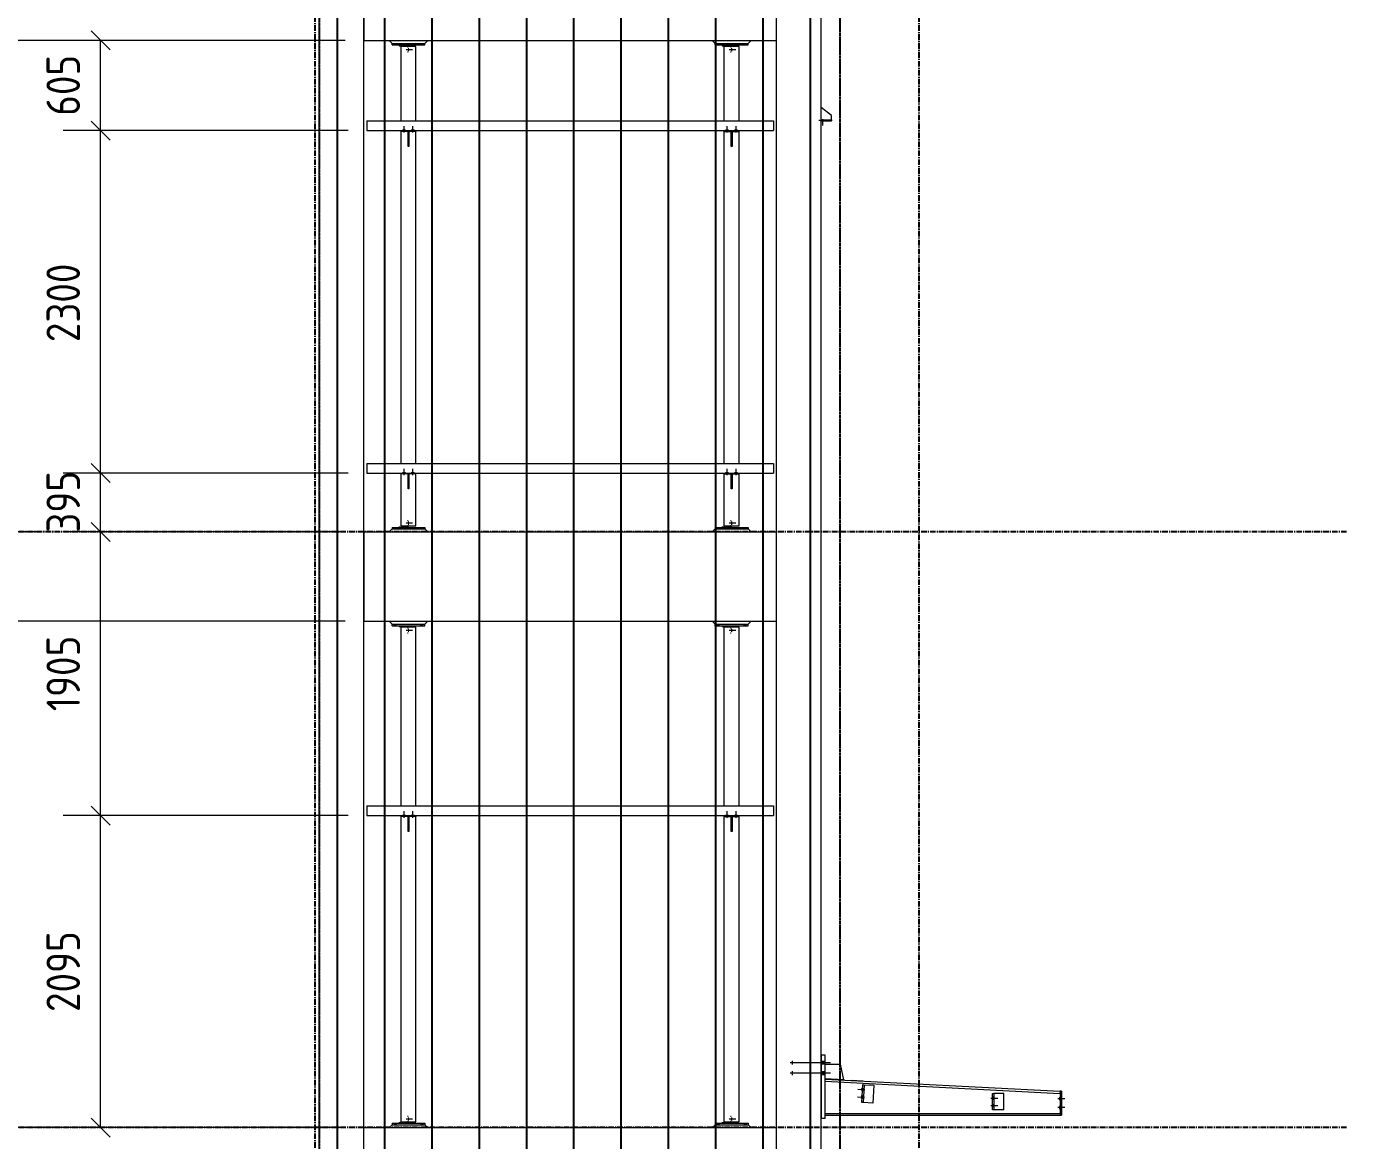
# Model space of a CAD drawing. Header units: millimetres. Extents: x -153298 to 620751, y -313239 to 250031.
# Drawn here: x 6483 to 15349, y -119992 to -112511 of the extents above; entities that cross this region are included whole.
import ezdxf

# ---------------------------------------------------------------- set-up
doc = ezdxf.new("R2010")
doc.units = ezdxf.units.MM
for name, pattern in [('CENTER', [2, 1.25, -0.25, 0.25, -0.25]), ('HIDDEN', [0.375, 0.25, -0.125]), ('XKITLINE00', [0]), ('XKITLINE02', [4, 2, -2])]:
    doc.linetypes.add(name, pattern=pattern)
for name, color, linetype, lineweight in [('Bolt', 7, 'Continuous', 0), ('Part', 7, 'Continuous', 0), ('Z-DIMENSIONS', 7, 'Continuous', 0)]:
    doc.layers.add(name, color=color, linetype=linetype, lineweight=lineweight)
doc.layers.add('HATCH', color=7, linetype='Continuous')
doc.styles.add('ISOCPEUR', font='isocpeur.ttf')

# ---------------------------------------------------------------- blocks, each defined once
blk = doc.blocks.new('*A10651048')
at = {"layer": 'Part', "color": 7, "linetype": 'XKITLINE00', "lineweight": 0}
for p, q in [((200.189275, 5.462929), (200.349275, 5.622929)), ((200.349275, 5.622929), (202.109275, 5.622929)), ((202.109275, 5.622929), (202.269275, 5.462929))]:
    blk.add_line(p, q, dxfattribs=at)
blk = doc.blocks.new('*A10661049')
at = {"layer": 'Part', "color": 7, "linetype": 'XKITLINE00', "lineweight": 0}
for p, q in [((200.349275, 5.702929), (202.109275, 5.702929)), ((200.349275, 5.702929), (200.349275, 5.622929)), ((202.109275, 5.702929), (202.109275, 5.622929)), ((200.349275, 5.622929), (202.109275, 5.622929))]:
    blk.add_line(p, q, dxfattribs=at)
blk = doc.blocks.new('*A10731050')
at = {"layer": 'Part', "color": 7, "linetype": 'XKITLINE00', "lineweight": 0}
for p, q in [((223.389273, 36.662929), (220.989273, 36.662929)), ((220.989273, 36.662929), (220.989273, -28.217071)), ((223.389273, -28.217071), (223.389273, 36.662929))]:
    blk.add_line(p, q, dxfattribs=at)
blk = doc.blocks.new('*A10811057')
at = {"layer": 'Part', "color": 7, "linetype": 'XKITLINE00', "lineweight": 0}
for p, q in [((198.989275, -9.257071), (198.989275, -9.777071)), ((198.989275, -9.257071), (220.829273, -9.257071)), ((198.989275, -9.777071), (220.829273, -9.777071)), ((220.829273, -9.257071), (220.829273, -9.777071))]:
    blk.add_line(p, q, dxfattribs=at)
blk = doc.blocks.new('*A10821058')
at = {"layer": 'Part', "color": 7, "linetype": 'XKITLINE00', "lineweight": 0}
for p, q in [((218.189281, -9.777071), (218.189281, -9.825071)), ((218.189281, -9.825071), (218.989281, -9.825071)), ((218.989281, -9.825071), (218.989281, -9.777071))]:
    blk.add_line(p, q, dxfattribs=at)
blk = doc.blocks.new('*A10831059')
at = {"layer": 'Part', "color": 7, "linetype": 'XKITLINE00', "lineweight": 0}
for p, q in [((218.565281, -9.825071), (218.613281, -9.825071)), ((218.565281, -10.625071), (218.565281, -9.825071)), ((218.613281, -9.825071), (218.613281, -10.625071)), ((218.565281, -10.065071), (218.613281, -10.065071)), ((218.613281, -10.625071), (218.565281, -10.625071))]:
    blk.add_line(p, q, dxfattribs=at)
blk = doc.blocks.new('*A10841060')
at = {"layer": 'Bolt'}
for points in [[(218.405, -9.729), (218.405, -9.777), (218.293, -9.777), (218.293, -9.729)], [(218.405, -9.777), (218.405, -9.825), (218.293, -9.825), (218.293, -9.777)], [(218.885, -9.729), (218.885, -9.777), (218.773, -9.777), (218.773, -9.729)], [(218.885, -9.777), (218.885, -9.825), (218.773, -9.825), (218.773, -9.777)]]:
    blk.add_hatch(color=7, dxfattribs=at).paths.add_polyline_path(points, flags=17)
at = {"layer": 'Bolt', "color": 7, "linetype": 'XKITLINE00', "lineweight": 0}
for p, q in [((218.293, -9.777), (218.293, -9.729)), ((218.293, -9.825), (218.293, -9.777)), ((218.349, -9.888), (218.349, -9.545)), ((218.405, -9.777), (218.405, -9.729)), ((218.405, -9.825), (218.405, -9.777)), ((218.773, -9.777), (218.773, -9.729)), ((218.773, -9.825), (218.773, -9.777)), ((218.829, -9.888), (218.829, -9.545)), ((218.885, -9.777), (218.885, -9.729)), ((218.885, -9.825), (218.885, -9.777))]:
    blk.add_line(p, q, dxfattribs=at)
blk = doc.blocks.new('*A10851061')
at = {"layer": 'Part', "color": 7, "linetype": 'XKITLINE00', "lineweight": 0}
for p, q in [((218.989281, 0.342929), (218.189281, 0.342929)), ((218.189281, -9.257071), (218.189281, 0.342929)), ((218.989281, -9.257071), (218.989281, 0.342929)), ((218.189281, -26.217071), (218.189281, -9.825071)), ((218.989281, -26.217071), (218.989281, -9.825071)), ((218.189281, -26.217071), (218.989281, -26.217071))]:
    blk.add_line(p, q, dxfattribs=at)
blk = doc.blocks.new('*A10861062')
at = {"layer": 'Part', "color": 7, "linetype": 'XKITLINE00', "lineweight": 0}
for p, q in [((198.829275, -28.217071), (198.829275, -26.537071)), ((198.829275, -26.537071), (220.989273, -26.537071)), ((199.389273, -31.337071), (199.549273, -31.337071)), ((211.389273, -31.337071), (211.549273, -31.337071))]:
    blk.add_line(p, q, dxfattribs=at)
blk = doc.blocks.new('*A10871063')
at = {"layer": 'Part', "color": 7, "linetype": 'XKITLINE00', "lineweight": 0}
for p, q in [((223.621312, -23.924245), (236.23026, -24.585052)), ((223.621312, -24.04441), (236.22398, -24.704888)), ((236.23026, -24.585052), (236.22398, -24.704888))]:
    blk.add_line(p, q, dxfattribs=at)
blk = doc.blocks.new('*A10881064')
at = {"layer": 'Part', "color": 7, "linetype": 'XKITLINE00', "lineweight": 0}
for p, q in [((223.621312, -25.785052), (236.23026, -25.785052)), ((223.621312, -25.865052), (236.23026, -25.865052)), ((236.23026, -25.785052), (236.23026, -25.865052))]:
    blk.add_line(p, q, dxfattribs=at)
blk = doc.blocks.new('*A10891065')
at = {"layer": 'Part', "color": 7, "linetype": 'XKITLINE00', "lineweight": 0}
blk.add_line((236.22398, -24.704883), (236.23026, -24.705212), dxfattribs=at)
blk = doc.blocks.new('*A10901066')
at = {"layer": 'Part', "color": 7, "linetype": 'XKITLINE00', "lineweight": 0}
for p, q in [((225.041465, -23.998672), (225.041705, -23.994093)), ((225.041705, -23.994093), (225.640882, -24.025495)), ((225.640882, -24.025495), (225.640642, -24.030074))]:
    blk.add_line(p, q, dxfattribs=at)
blk = doc.blocks.new('*A10911067')
at = {"layer": 'Part', "color": 7, "linetype": 'XKITLINE00', "lineweight": 0}
for p, q in [((223.621312, -22.639658), (223.421312, -22.639658)), ((223.421312, -26.039658), (223.421312, -22.639658)), ((223.621312, -26.039658), (223.621312, -22.639658)), ((223.621312, -26.039658), (223.421312, -26.039658))]:
    blk.add_line(p, q, dxfattribs=at)
blk = doc.blocks.new('*A10921068')
at = {"layer": 'Part', "color": 7, "linetype": 'XKITLINE00', "lineweight": 0}
for p, q in [((225.580159, -25.18401), (225.630402, -24.225326)), ((225.630402, -24.225326), (225.702303, -24.229094)), ((225.702303, -24.229094), (225.65206, -25.187779)), ((225.702303, -24.229094), (226.229579, -24.256728)), ((226.229579, -24.256728), (226.179337, -25.215412)), ((225.65206, -25.187779), (225.580159, -25.18401)), ((226.179337, -25.215412), (225.65206, -25.187779))]:
    blk.add_line(p, q, dxfattribs=at)
blk = doc.blocks.new('*A10931069')
at = {"layer": 'Part', "color": 7, "linetype": 'XKITLINE00', "lineweight": 0}
for p, q in [((223.621312, -23.119697), (224.421312, -23.119697)), ((224.421312, -23.119697), (224.602283, -23.971108)), ((224.602283, -23.971108), (223.621312, -23.919697))]:
    blk.add_line(p, q, dxfattribs=at)
blk = doc.blocks.new('*A10941070')
at = {"layer": 'Bolt', "color": 7, "linetype": 'XKITLINE02', "lineweight": 0}
for p, q in [((225.750924, -24.511979), (225.368083, -24.492049)), ((225.612636, -24.564862), (225.560707, -24.562158)), ((225.618875, -24.445024), (225.566945, -24.442321)), ((225.684531, -24.568604), (225.612628, -24.564861)), ((225.690769, -24.448767), (225.618867, -24.445023)), ((225.73013, -24.911438), (225.347288, -24.891509)), ((225.591841, -24.964321), (225.539912, -24.961617)), ((225.59808, -24.844483), (225.54615, -24.84178)), ((225.663736, -24.968063), (225.591833, -24.96432)), ((225.669974, -24.848226), (225.598072, -24.844483))]:
    blk.add_line(p, q, dxfattribs=at)
blk = doc.blocks.new('*A10951071')
at = {"layer": 'Bolt'}
for points in [[(221.869, -23.116), (221.821, -23.116), (221.821, -22.964), (221.869, -22.964)], [(221.869, -23.116), (221.821, -23.116), (221.821, -22.964), (221.869, -22.964)], [(223.621, -23.116), (223.421, -23.116), (223.421, -22.964), (223.621, -22.964)], [(223.621, -23.116), (223.421, -23.116), (223.421, -22.964), (223.621, -22.964)], [(221.869, -23.676), (221.821, -23.676), (221.821, -23.524), (221.869, -23.524)], [(221.869, -23.676), (221.821, -23.676), (221.821, -23.524), (221.869, -23.524)], [(223.621, -23.676), (223.421, -23.676), (223.421, -23.524), (223.621, -23.524)], [(223.621, -23.676), (223.421, -23.676), (223.421, -23.524), (223.621, -23.524)]]:
    blk.add_hatch(color=7, dxfattribs=at).paths.add_polyline_path(points, flags=17)
at = {"layer": 'Bolt', "color": 7, "linetype": 'XKITLINE00', "lineweight": 0}
for p, q in [((221.737, -23.04), (223.901, -23.04)), ((221.737, -23.04), (223.901, -23.04)), ((221.821, -22.964), (221.869, -22.964)), ((221.821, -22.964), (221.869, -22.964)), ((221.821, -23.116), (221.869, -23.116)), ((221.821, -23.116), (221.869, -23.116)), ((223.421, -22.964), (223.621, -22.964)), ((223.421, -22.964), (223.621, -22.964)), ((223.421, -23.116), (223.621, -23.116)), ((223.421, -23.116), (223.621, -23.116)), ((221.737, -23.6), (223.901, -23.6)), ((221.737, -23.6), (223.901, -23.6)), ((221.821, -23.524), (221.869, -23.524)), ((221.821, -23.524), (221.869, -23.524)), ((221.821, -23.676), (221.869, -23.676)), ((221.821, -23.676), (221.869, -23.676)), ((223.421, -23.524), (223.621, -23.524)), ((223.421, -23.524), (223.621, -23.524)), ((223.421, -23.676), (223.621, -23.676)), ((223.421, -23.676), (223.621, -23.676))]:
    blk.add_line(p, q, dxfattribs=at)
blk = doc.blocks.new('*A10971073')
at = {"layer": 'Bolt'}
for points in [[(217.813, -26.377), (217.813, -26.297), (217.925, -26.297), (217.925, -26.377)], [(219.253, -26.377), (219.253, -26.297), (219.365, -26.297), (219.365, -26.377)]]:
    blk.add_hatch(color=7, dxfattribs=at).paths.add_polyline_path(points, flags=17)
at = {"layer": 'Bolt', "color": 7, "linetype": 'XKITLINE00', "lineweight": 0}
for p, q in [((217.813, -26.297), (217.813, -26.377)), ((217.869, -26.297), (217.869, -26.377)), ((217.925, -26.297), (217.925, -26.377)), ((219.253, -26.297), (219.253, -26.377)), ((219.309, -26.297), (219.309, -26.377)), ((219.365, -26.297), (219.365, -26.377))]:
    blk.add_line(p, q, dxfattribs=at)
blk = doc.blocks.new('*A10981074')
at = {"layer": 'Bolt', "color": 7, "linetype": 'XKITLINE02', "lineweight": 0}
for p, q in [((218.461921, -26.057071), (218.805281, -26.057071)), ((218.525281, -25.921071), (218.565281, -25.921071)), ((218.525281, -26.193071), (218.565281, -26.193071)), ((218.565281, -26.001071), (218.613281, -26.001071)), ((218.565281, -26.113071), (218.613281, -26.113071))]:
    blk.add_line(p, q, dxfattribs=at)
blk = doc.blocks.new('*A10991075')
at = {"layer": 'Part', "color": 7, "linetype": 'XKITLINE00', "lineweight": 0}
for p, q in [((218.525281, -26.257071), (218.525281, -26.217071)), ((218.565281, -26.297071), (218.565281, -26.217071)), ((218.085281, -26.297071), (218.085281, -26.257071)), ((218.085281, -26.257071), (218.525281, -26.257071))]:
    blk.add_line(p, q, dxfattribs=at)
blk = doc.blocks.new('*A11001076')
at = {"layer": 'Part', "color": 7, "linetype": 'XKITLINE00', "lineweight": 0}
for p, q in [((217.549281, -26.537071), (217.709281, -26.377071)), ((217.709281, -26.377071), (219.469281, -26.377071)), ((219.469281, -26.377071), (219.629281, -26.537071))]:
    blk.add_line(p, q, dxfattribs=at)
blk = doc.blocks.new('*A11011077')
at = {"layer": 'Part', "color": 7, "linetype": 'XKITLINE00', "lineweight": 0}
for p, q in [((217.709281, -26.297071), (219.469281, -26.297071)), ((217.709281, -26.297071), (217.709281, -26.377071)), ((217.709281, -26.377071), (219.469281, -26.377071)), ((219.469281, -26.297071), (219.469281, -26.377071))]:
    blk.add_line(p, q, dxfattribs=at)
blk = doc.blocks.new('*A11021078')
at = {"layer": 'Part', "color": 7, "linetype": 'XKITLINE00', "lineweight": 0}
for p, q in [((200.829275, -9.825071), (200.829275, -9.777071)), ((201.629275, -9.825071), (200.829275, -9.825071)), ((201.629275, -9.777071), (201.629275, -9.825071))]:
    blk.add_line(p, q, dxfattribs=at)
blk = doc.blocks.new('*A11031079')
at = {"layer": 'Part', "color": 7, "linetype": 'XKITLINE00', "lineweight": 0}
for p, q in [((201.205275, -9.825071), (201.253275, -9.825071)), ((201.205275, -10.625071), (201.205275, -9.825071)), ((201.253275, -9.825071), (201.253275, -10.625071)), ((201.205275, -10.065071), (201.253275, -10.065071)), ((201.253275, -10.625071), (201.205275, -10.625071))]:
    blk.add_line(p, q, dxfattribs=at)
blk = doc.blocks.new('*A11041080')
at = {"layer": 'Bolt'}
for points in [[(201.045, -9.729), (201.045, -9.777), (200.933, -9.777), (200.933, -9.729)], [(201.045, -9.777), (201.045, -9.825), (200.933, -9.825), (200.933, -9.777)], [(201.525, -9.729), (201.525, -9.777), (201.413, -9.777), (201.413, -9.729)], [(201.525, -9.777), (201.525, -9.825), (201.413, -9.825), (201.413, -9.777)]]:
    blk.add_hatch(color=7, dxfattribs=at).paths.add_polyline_path(points, flags=17)
at = {"layer": 'Bolt', "color": 7, "linetype": 'XKITLINE00', "lineweight": 0}
for p, q in [((200.933, -9.777), (200.933, -9.729)), ((200.933, -9.825), (200.933, -9.777)), ((200.989, -9.888), (200.989, -9.545)), ((201.045, -9.777), (201.045, -9.729)), ((201.045, -9.825), (201.045, -9.777)), ((201.413, -9.777), (201.413, -9.729)), ((201.413, -9.825), (201.413, -9.777)), ((201.469, -9.888), (201.469, -9.545)), ((201.525, -9.777), (201.525, -9.729)), ((201.525, -9.825), (201.525, -9.777))]:
    blk.add_line(p, q, dxfattribs=at)
blk = doc.blocks.new('*A11051081')
at = {"layer": 'Part', "color": 7, "linetype": 'XKITLINE00', "lineweight": 0}
for p, q in [((201.629275, 0.342929), (200.829275, 0.342929)), ((200.829275, -9.257071), (200.829275, 0.342929)), ((201.629275, -9.257071), (201.629275, 0.342929)), ((200.829275, -26.217071), (200.829275, -9.825071)), ((201.629275, -26.217071), (201.629275, -9.825071)), ((200.829275, -26.217071), (201.629275, -26.217071))]:
    blk.add_line(p, q, dxfattribs=at)
blk = doc.blocks.new('*A11061082')
at = {"layer": 'Bolt'}
for points in [[(200.453, -26.377), (200.453, -26.297), (200.565, -26.297), (200.565, -26.377)], [(201.893, -26.377), (201.893, -26.297), (202.005, -26.297), (202.005, -26.377)]]:
    blk.add_hatch(color=7, dxfattribs=at).paths.add_polyline_path(points, flags=17)
at = {"layer": 'Bolt', "color": 7, "linetype": 'XKITLINE00', "lineweight": 0}
for p, q in [((200.453, -26.297), (200.453, -26.377)), ((200.509, -26.297), (200.509, -26.377)), ((200.565, -26.297), (200.565, -26.377)), ((201.893, -26.297), (201.893, -26.377)), ((201.949, -26.297), (201.949, -26.377)), ((202.005, -26.297), (202.005, -26.377))]:
    blk.add_line(p, q, dxfattribs=at)
blk = doc.blocks.new('*A11071083')
at = {"layer": 'Bolt', "color": 7, "linetype": 'XKITLINE02', "lineweight": 0}
for p, q in [((201.101915, -26.057071), (201.445275, -26.057071)), ((201.165275, -25.921071), (201.205275, -25.921071)), ((201.165275, -26.193071), (201.205275, -26.193071)), ((201.205275, -26.001071), (201.253275, -26.001071)), ((201.205275, -26.113071), (201.253275, -26.113071))]:
    blk.add_line(p, q, dxfattribs=at)
blk = doc.blocks.new('*A11081084')
at = {"layer": 'Part', "color": 7, "linetype": 'XKITLINE00', "lineweight": 0}
for p, q in [((201.165275, -26.257071), (201.165275, -26.217071)), ((201.205275, -26.297071), (201.205275, -26.217071)), ((200.725275, -26.297071), (200.725275, -26.257071)), ((200.725275, -26.257071), (201.165275, -26.257071))]:
    blk.add_line(p, q, dxfattribs=at)
blk = doc.blocks.new('*A11091085')
at = {"layer": 'Part', "color": 7, "linetype": 'XKITLINE00', "lineweight": 0}
for p, q in [((200.189275, -26.537071), (200.349275, -26.377071)), ((200.349275, -26.377071), (202.109275, -26.377071)), ((202.109275, -26.377071), (202.269275, -26.537071))]:
    blk.add_line(p, q, dxfattribs=at)
blk = doc.blocks.new('*A11101086')
at = {"layer": 'Part', "color": 7, "linetype": 'XKITLINE00', "lineweight": 0}
for p, q in [((200.349275, -26.297071), (202.109275, -26.297071)), ((200.349275, -26.297071), (200.349275, -26.377071)), ((200.349275, -26.377071), (202.109275, -26.377071)), ((202.109275, -26.297071), (202.109275, -26.377071))]:
    blk.add_line(p, q, dxfattribs=at)
blk = doc.blocks.new('*A11111087')
at = {"layer": 'Part', "color": 7, "linetype": 'XKITLINE00', "lineweight": 0}
for p, q in [((196.429275, -28.137071), (196.429275, 36.662929)), ((198.829275, -28.217071), (198.829275, 36.662929))]:
    blk.add_line(p, q, dxfattribs=at)
blk = doc.blocks.new('*A11141089')
at = {"layer": 'Part', "color": 7, "linetype": 'XKITLINE00', "lineweight": 0}
for p, q in [((198.989275, 27.542929), (198.989275, 27.022929)), ((198.989275, 27.542929), (220.829273, 27.542929)), ((198.989275, 27.022929), (220.829273, 27.022929)), ((220.829273, 27.542929), (220.829273, 27.022929))]:
    blk.add_line(p, q, dxfattribs=at)
blk = doc.blocks.new('*A11151090')
at = {"layer": 'Part', "color": 7, "linetype": 'XKITLINE00', "lineweight": 0}
for p, q in [((198.829275, 36.662929), (198.829275, 31.862929)), ((198.829275, 31.862929), (220.989273, 31.862929))]:
    blk.add_line(p, q, dxfattribs=at)
blk = doc.blocks.new('*A11371109')
at = {"layer": 'Part', "color": 7, "linetype": 'XKITLINE00', "lineweight": 0}
for p, q in [((232.61098, -25.585052), (232.61098, -24.705052)), ((232.61098, -24.705052), (232.68298, -24.705052)), ((233.21098, -24.705052), (232.68298, -24.705052)), ((232.68298, -24.705052), (232.68298, -25.585052)), ((233.21098, -25.585052), (233.21098, -24.705052)), ((232.68298, -25.585052), (232.61098, -25.585052)), ((233.21098, -25.585052), (232.68298, -25.585052))]:
    blk.add_line(p, q, dxfattribs=at)
blk = doc.blocks.new('*A11381110')
at = {"layer": 'Bolt', "color": 7, "linetype": 'XKITLINE02', "lineweight": 0}
for p, q in [((232.50762, -24.945052), (232.89098, -24.945052)), ((232.50762, -25.345052), (232.89098, -25.345052)), ((232.57098, -24.885052), (232.61098, -24.885052)), ((232.57098, -25.005052), (232.61098, -25.005052)), ((232.57098, -25.285052), (232.61098, -25.285052)), ((232.57098, -25.405052), (232.61098, -25.405052)), ((232.61098, -24.885052), (232.68298, -24.885052)), ((232.61098, -25.005052), (232.68298, -25.005052)), ((232.61098, -25.285052), (232.68298, -25.285052)), ((232.61098, -25.405052), (232.68298, -25.405052))]:
    blk.add_line(p, q, dxfattribs=at)
blk = doc.blocks.new('*A11411111')
at = {"layer": 'Bolt'}
for points in [[(217.925, 0.503), (217.925, 0.423), (217.813, 0.423), (217.813, 0.503)], [(219.365, 0.503), (219.365, 0.423), (219.253, 0.423), (219.253, 0.503)]]:
    blk.add_hatch(color=7, dxfattribs=at).paths.add_polyline_path(points, flags=17)
at = {"layer": 'Bolt', "color": 7, "linetype": 'XKITLINE00', "lineweight": 0}
for p, q in [((217.813, 0.423), (217.813, 0.503)), ((217.869, 0.423), (217.869, 0.503)), ((217.925, 0.423), (217.925, 0.503)), ((219.253, 0.423), (219.253, 0.503)), ((219.309, 0.423), (219.309, 0.503)), ((219.365, 0.423), (219.365, 0.503))]:
    blk.add_line(p, q, dxfattribs=at)
blk = doc.blocks.new('*A11421112')
at = {"layer": 'Bolt', "color": 7, "linetype": 'XKITLINE02', "lineweight": 0}
for p, q in [((218.461921, 0.182929), (218.805281, 0.182929)), ((218.525281, 0.318929), (218.565281, 0.318929)), ((218.525281, 0.046929), (218.565281, 0.046929)), ((218.565281, 0.238929), (218.613281, 0.238929)), ((218.565281, 0.126929), (218.613281, 0.126929))]:
    blk.add_line(p, q, dxfattribs=at)
blk = doc.blocks.new('*A11431113')
at = {"layer": 'Part', "color": 7, "linetype": 'XKITLINE00', "lineweight": 0}
for p, q in [((218.085281, 0.422929), (218.085281, 0.382929)), ((218.085281, 0.382929), (218.525281, 0.382929)), ((218.525281, 0.382929), (218.525281, 0.342929)), ((218.565281, 0.342929), (218.565281, 0.422929))]:
    blk.add_line(p, q, dxfattribs=at)
blk = doc.blocks.new('*A11441114')
at = {"layer": 'Part', "color": 7, "linetype": 'XKITLINE00', "lineweight": 0}
for p, q in [((217.549281, 0.662929), (217.709281, 0.502929)), ((217.709281, 0.502929), (219.469281, 0.502929)), ((219.469281, 0.502929), (219.629281, 0.662929))]:
    blk.add_line(p, q, dxfattribs=at)
blk = doc.blocks.new('*A11451115')
at = {"layer": 'Part', "color": 7, "linetype": 'XKITLINE00', "lineweight": 0}
for p, q in [((217.709281, 0.422929), (217.709281, 0.502929)), ((217.709281, 0.502929), (219.469281, 0.502929)), ((217.709281, 0.422929), (219.469281, 0.422929)), ((219.469281, 0.422929), (219.469281, 0.502929))]:
    blk.add_line(p, q, dxfattribs=at)
blk = doc.blocks.new('*A11461116')
at = {"layer": 'Bolt'}
for points in [[(200.565, 0.503), (200.565, 0.423), (200.453, 0.423), (200.453, 0.503)], [(202.005, 0.503), (202.005, 0.423), (201.893, 0.423), (201.893, 0.503)]]:
    blk.add_hatch(color=7, dxfattribs=at).paths.add_polyline_path(points, flags=17)
at = {"layer": 'Bolt', "color": 7, "linetype": 'XKITLINE00', "lineweight": 0}
for p, q in [((200.453, 0.423), (200.453, 0.503)), ((200.509, 0.423), (200.509, 0.503)), ((200.565, 0.423), (200.565, 0.503)), ((201.893, 0.423), (201.893, 0.503)), ((201.949, 0.423), (201.949, 0.503)), ((202.005, 0.423), (202.005, 0.503))]:
    blk.add_line(p, q, dxfattribs=at)
blk = doc.blocks.new('*A11471117')
at = {"layer": 'Bolt', "color": 7, "linetype": 'XKITLINE02', "lineweight": 0}
for p, q in [((201.101915, 0.182929), (201.445275, 0.182929)), ((201.165275, 0.318929), (201.205275, 0.318929)), ((201.165275, 0.046929), (201.205275, 0.046929)), ((201.205275, 0.238929), (201.253275, 0.238929)), ((201.205275, 0.126929), (201.253275, 0.126929))]:
    blk.add_line(p, q, dxfattribs=at)
blk = doc.blocks.new('*A11481118')
at = {"layer": 'Part', "color": 7, "linetype": 'XKITLINE00', "lineweight": 0}
for p, q in [((200.725275, 0.422929), (200.725275, 0.382929)), ((200.725275, 0.382929), (201.165275, 0.382929)), ((201.165275, 0.382929), (201.165275, 0.342929)), ((201.205275, 0.342929), (201.205275, 0.422929))]:
    blk.add_line(p, q, dxfattribs=at)
blk = doc.blocks.new('*A11491119')
at = {"layer": 'Part', "color": 7, "linetype": 'XKITLINE00', "lineweight": 0}
for p, q in [((200.189275, 0.662929), (200.349275, 0.502929)), ((200.349275, 0.502929), (202.109275, 0.502929)), ((202.109275, 0.502929), (202.269275, 0.662929))]:
    blk.add_line(p, q, dxfattribs=at)
blk = doc.blocks.new('*A11501120')
at = {"layer": 'Part', "color": 7, "linetype": 'XKITLINE00', "lineweight": 0}
for p, q in [((200.349275, 0.422929), (200.349275, 0.502929)), ((200.349275, 0.502929), (202.109275, 0.502929)), ((200.349275, 0.422929), (202.109275, 0.422929)), ((202.109275, 0.422929), (202.109275, 0.502929))]:
    blk.add_line(p, q, dxfattribs=at)
blk = doc.blocks.new('*A11511121')
at = {"layer": 'Part', "color": 7, "linetype": 'XKITLINE00', "lineweight": 0}
for p, q in [((198.989275, 9.142929), (198.989275, 8.622929)), ((198.989275, 9.142929), (220.829273, 9.142929)), ((198.989275, 8.622929), (220.829273, 8.622929)), ((220.829273, 9.142929), (220.829273, 8.622929))]:
    blk.add_line(p, q, dxfattribs=at)
blk = doc.blocks.new('*A11521122')
at = {"layer": 'Part', "color": 7, "linetype": 'XKITLINE00', "lineweight": 0}
for p, q in [((218.189281, 8.622929), (218.189281, 8.574929)), ((218.189281, 8.574929), (218.989281, 8.574929)), ((218.989281, 8.574929), (218.989281, 8.622929))]:
    blk.add_line(p, q, dxfattribs=at)
blk = doc.blocks.new('*A11531123')
at = {"layer": 'Part', "color": 7, "linetype": 'XKITLINE00', "lineweight": 0}
for p, q in [((218.565281, 8.574929), (218.613281, 8.574929)), ((218.565281, 7.774929), (218.565281, 8.574929)), ((218.613281, 8.574929), (218.613281, 7.774929)), ((218.565281, 8.334929), (218.613281, 8.334929)), ((218.613281, 7.774929), (218.565281, 7.774929))]:
    blk.add_line(p, q, dxfattribs=at)
blk = doc.blocks.new('*A11541124')
at = {"layer": 'Bolt'}
for points in [[(218.405, 8.671), (218.405, 8.623), (218.293, 8.623), (218.293, 8.671)], [(218.405, 8.623), (218.405, 8.575), (218.293, 8.575), (218.293, 8.623)], [(218.885, 8.671), (218.885, 8.623), (218.773, 8.623), (218.773, 8.671)], [(218.885, 8.623), (218.885, 8.575), (218.773, 8.575), (218.773, 8.623)]]:
    blk.add_hatch(color=7, dxfattribs=at).paths.add_polyline_path(points, flags=17)
at = {"layer": 'Bolt', "color": 7, "linetype": 'XKITLINE00', "lineweight": 0}
for p, q in [((218.293, 8.623), (218.293, 8.671)), ((218.293, 8.575), (218.293, 8.623)), ((218.349, 8.512), (218.349, 8.855)), ((218.405, 8.623), (218.405, 8.671)), ((218.405, 8.575), (218.405, 8.623)), ((218.773, 8.623), (218.773, 8.671)), ((218.773, 8.575), (218.773, 8.623)), ((218.829, 8.512), (218.829, 8.855)), ((218.885, 8.623), (218.885, 8.671)), ((218.885, 8.575), (218.885, 8.623))]:
    blk.add_line(p, q, dxfattribs=at)
blk = doc.blocks.new('*A11551125')
at = {"layer": 'Part', "color": 7, "linetype": 'XKITLINE00', "lineweight": 0}
for p, q in [((218.989281, 31.542929), (218.189281, 31.542929)), ((218.189281, 27.542929), (218.189281, 31.542929)), ((218.989281, 27.542929), (218.989281, 31.542929)), ((218.189281, 9.142929), (218.189281, 26.974929)), ((218.989281, 9.142929), (218.989281, 26.974929)), ((218.189281, 5.782929), (218.189281, 8.574929)), ((218.989281, 5.782929), (218.989281, 8.574929)), ((218.189281, 5.782929), (218.989281, 5.782929))]:
    blk.add_line(p, q, dxfattribs=at)
blk = doc.blocks.new('*A11561126')
at = {"layer": 'Part', "color": 7, "linetype": 'XKITLINE00', "lineweight": 0}
for p, q in [((198.829275, 5.462929), (198.829275, 0.662929)), ((198.829275, 5.462929), (220.989273, 5.462929)), ((198.829275, 0.662929), (220.989273, 0.662929))]:
    blk.add_line(p, q, dxfattribs=at)
blk = doc.blocks.new('*A11571127')
at = {"layer": 'Part', "color": 7, "linetype": 'XKITLINE00', "lineweight": 0}
for p, q in [((217.709281, 5.702929), (219.469281, 5.702929)), ((217.709281, 5.702929), (217.709281, 5.622929)), ((219.469281, 5.702929), (219.469281, 5.622929)), ((217.709281, 5.622929), (219.469281, 5.622929))]:
    blk.add_line(p, q, dxfattribs=at)
blk = doc.blocks.new('*A11581128')
at = {"layer": 'Part', "color": 7, "linetype": 'XKITLINE00', "lineweight": 0}
for p, q in [((217.549281, 5.462929), (217.709281, 5.622929)), ((217.709281, 5.622929), (219.469281, 5.622929)), ((219.469281, 5.622929), (219.629281, 5.462929))]:
    blk.add_line(p, q, dxfattribs=at)
blk = doc.blocks.new('*A11591129')
at = {"layer": 'Part', "color": 7, "linetype": 'XKITLINE00', "lineweight": 0}
for p, q in [((218.085281, 5.702929), (218.085281, 5.742929)), ((218.085281, 5.742929), (218.525281, 5.742929)), ((218.525281, 5.742929), (218.525281, 5.782929)), ((218.565281, 5.702929), (218.565281, 5.782929))]:
    blk.add_line(p, q, dxfattribs=at)
blk = doc.blocks.new('*A11601130')
at = {"layer": 'Bolt', "color": 7, "linetype": 'XKITLINE02', "lineweight": 0}
for p, q in [((218.461921, 5.942929), (218.805281, 5.942929)), ((218.525281, 6.078929), (218.565281, 6.078929)), ((218.525281, 5.806929), (218.565281, 5.806929)), ((218.565281, 5.998929), (218.613281, 5.998929)), ((218.565281, 5.886929), (218.613281, 5.886929))]:
    blk.add_line(p, q, dxfattribs=at)
blk = doc.blocks.new('*A11611131')
at = {"layer": 'Bolt'}
for points in [[(217.813, 5.623), (217.813, 5.703), (217.925, 5.703), (217.925, 5.623)], [(219.253, 5.623), (219.253, 5.703), (219.365, 5.703), (219.365, 5.623)]]:
    blk.add_hatch(color=7, dxfattribs=at).paths.add_polyline_path(points, flags=17)
at = {"layer": 'Bolt', "color": 7, "linetype": 'XKITLINE00', "lineweight": 0}
for p, q in [((217.813, 5.703), (217.813, 5.623)), ((217.869, 5.703), (217.869, 5.623)), ((217.925, 5.703), (217.925, 5.623)), ((219.253, 5.703), (219.253, 5.623)), ((219.309, 5.703), (219.309, 5.623)), ((219.365, 5.703), (219.365, 5.623))]:
    blk.add_line(p, q, dxfattribs=at)
blk = doc.blocks.new('*A11621132')
at = {"layer": 'Part', "color": 7, "linetype": 'XKITLINE00', "lineweight": 0}
for p, q in [((200.829275, 8.574929), (200.829275, 8.622929)), ((201.629275, 8.574929), (200.829275, 8.574929)), ((201.629275, 8.622929), (201.629275, 8.574929))]:
    blk.add_line(p, q, dxfattribs=at)
blk = doc.blocks.new('*A11631133')
at = {"layer": 'Part', "color": 7, "linetype": 'XKITLINE00', "lineweight": 0}
for p, q in [((201.205275, 8.574929), (201.253275, 8.574929)), ((201.205275, 7.774929), (201.205275, 8.574929)), ((201.253275, 8.574929), (201.253275, 7.774929)), ((201.205275, 8.334929), (201.253275, 8.334929)), ((201.253275, 7.774929), (201.205275, 7.774929))]:
    blk.add_line(p, q, dxfattribs=at)
blk = doc.blocks.new('*A11641134')
at = {"layer": 'Bolt'}
for points in [[(201.045, 8.671), (201.045, 8.623), (200.933, 8.623), (200.933, 8.671)], [(201.045, 8.623), (201.045, 8.575), (200.933, 8.575), (200.933, 8.623)], [(201.525, 8.671), (201.525, 8.623), (201.413, 8.623), (201.413, 8.671)], [(201.525, 8.623), (201.525, 8.575), (201.413, 8.575), (201.413, 8.623)]]:
    blk.add_hatch(color=7, dxfattribs=at).paths.add_polyline_path(points, flags=17)
at = {"layer": 'Bolt', "color": 7, "linetype": 'XKITLINE00', "lineweight": 0}
for p, q in [((200.933, 8.623), (200.933, 8.671)), ((200.933, 8.575), (200.933, 8.623)), ((200.989, 8.512), (200.989, 8.855)), ((201.045, 8.623), (201.045, 8.671)), ((201.045, 8.575), (201.045, 8.623)), ((201.413, 8.623), (201.413, 8.671)), ((201.413, 8.575), (201.413, 8.623)), ((201.469, 8.512), (201.469, 8.855)), ((201.525, 8.623), (201.525, 8.671)), ((201.525, 8.575), (201.525, 8.623))]:
    blk.add_line(p, q, dxfattribs=at)
blk = doc.blocks.new('*A11651135')
at = {"layer": 'Part', "color": 7, "linetype": 'XKITLINE00', "lineweight": 0}
for p, q in [((201.629275, 31.542929), (200.829275, 31.542929)), ((200.829275, 27.542929), (200.829275, 31.542929)), ((201.629275, 27.542929), (201.629275, 31.542929)), ((200.829275, 9.142929), (200.829275, 26.974929)), ((201.629275, 9.142929), (201.629275, 26.974929)), ((200.829275, 5.782929), (200.829275, 8.574929)), ((201.629275, 5.782929), (201.629275, 8.574929)), ((200.829275, 5.782929), (201.629275, 5.782929))]:
    blk.add_line(p, q, dxfattribs=at)
blk = doc.blocks.new('*A11661136')
at = {"layer": 'Bolt'}
for points in [[(200.453, 5.623), (200.453, 5.703), (200.565, 5.703), (200.565, 5.623)], [(201.893, 5.623), (201.893, 5.703), (202.005, 5.703), (202.005, 5.623)]]:
    blk.add_hatch(color=7, dxfattribs=at).paths.add_polyline_path(points, flags=17)
at = {"layer": 'Bolt', "color": 7, "linetype": 'XKITLINE00', "lineweight": 0}
for p, q in [((200.453, 5.703), (200.453, 5.623)), ((200.509, 5.703), (200.509, 5.623)), ((200.565, 5.703), (200.565, 5.623)), ((201.893, 5.703), (201.893, 5.623)), ((201.949, 5.703), (201.949, 5.623)), ((202.005, 5.703), (202.005, 5.623))]:
    blk.add_line(p, q, dxfattribs=at)
blk = doc.blocks.new('*A11671137')
at = {"layer": 'Bolt', "color": 7, "linetype": 'XKITLINE02', "lineweight": 0}
for p, q in [((201.101915, 5.942929), (201.445275, 5.942929)), ((201.165275, 6.078929), (201.205275, 6.078929)), ((201.165275, 5.806929), (201.205275, 5.806929)), ((201.205275, 5.998929), (201.253275, 5.998929)), ((201.205275, 5.886929), (201.253275, 5.886929))]:
    blk.add_line(p, q, dxfattribs=at)
blk = doc.blocks.new('*A11681138')
at = {"layer": 'Part', "color": 7, "linetype": 'XKITLINE00', "lineweight": 0}
for p, q in [((200.725275, 5.702929), (200.725275, 5.742929)), ((200.725275, 5.742929), (201.165275, 5.742929)), ((201.165275, 5.742929), (201.165275, 5.782929)), ((201.205275, 5.702929), (201.205275, 5.782929))]:
    blk.add_line(p, q, dxfattribs=at)
blk = doc.blocks.new('*A11721139')
at = {"layer": 'Part', "color": 7, "linetype": 'XKITLINE00', "lineweight": 0}
for p, q in [((200.829275, 26.974929), (200.829275, 27.022929)), ((201.629275, 26.974929), (200.829275, 26.974929)), ((201.629275, 27.022929), (201.629275, 26.974929))]:
    blk.add_line(p, q, dxfattribs=at)
blk = doc.blocks.new('*A11731140')
at = {"layer": 'Part', "color": 7, "linetype": 'XKITLINE00', "lineweight": 0}
for p, q in [((201.205275, 26.974929), (201.253275, 26.974929)), ((201.205275, 26.174929), (201.205275, 26.974929)), ((201.253275, 26.974929), (201.253275, 26.174929)), ((201.205275, 26.734929), (201.253275, 26.734929)), ((201.253275, 26.174929), (201.205275, 26.174929))]:
    blk.add_line(p, q, dxfattribs=at)
blk = doc.blocks.new('*A11741141')
at = {"layer": 'Bolt'}
for points in [[(201.045, 27.071), (201.045, 27.023), (200.933, 27.023), (200.933, 27.071)], [(201.045, 27.023), (201.045, 26.975), (200.933, 26.975), (200.933, 27.023)], [(201.525, 27.071), (201.525, 27.023), (201.413, 27.023), (201.413, 27.071)], [(201.525, 27.023), (201.525, 26.975), (201.413, 26.975), (201.413, 27.023)]]:
    blk.add_hatch(color=7, dxfattribs=at).paths.add_polyline_path(points, flags=17)
at = {"layer": 'Bolt', "color": 7, "linetype": 'XKITLINE00', "lineweight": 0}
for p, q in [((200.933, 27.023), (200.933, 27.071)), ((200.933, 26.975), (200.933, 27.023)), ((200.989, 26.912), (200.989, 27.255)), ((201.045, 27.023), (201.045, 27.071)), ((201.045, 26.975), (201.045, 27.023)), ((201.413, 27.023), (201.413, 27.071)), ((201.413, 26.975), (201.413, 27.023)), ((201.469, 26.912), (201.469, 27.255)), ((201.525, 27.023), (201.525, 27.071)), ((201.525, 26.975), (201.525, 27.023))]:
    blk.add_line(p, q, dxfattribs=at)
blk = doc.blocks.new('*A11751142')
at = {"layer": 'Part', "color": 7, "linetype": 'XKITLINE00', "lineweight": 0}
for p, q in [((200.349275, 31.622929), (200.349275, 31.702929)), ((200.349275, 31.702929), (202.109275, 31.702929)), ((200.349275, 31.622929), (202.109275, 31.622929)), ((202.109275, 31.622929), (202.109275, 31.702929))]:
    blk.add_line(p, q, dxfattribs=at)
blk = doc.blocks.new('*A11761143')
at = {"layer": 'Part', "color": 7, "linetype": 'XKITLINE00', "lineweight": 0}
for p, q in [((200.189275, 31.862929), (200.349275, 31.702929)), ((200.349275, 31.702929), (202.109275, 31.702929)), ((202.109275, 31.702929), (202.269275, 31.862929))]:
    blk.add_line(p, q, dxfattribs=at)
blk = doc.blocks.new('*A11771144')
at = {"layer": 'Bolt'}
for points in [[(200.565, 31.703), (200.565, 31.623), (200.453, 31.623), (200.453, 31.703)], [(202.005, 31.703), (202.005, 31.623), (201.893, 31.623), (201.893, 31.703)]]:
    blk.add_hatch(color=7, dxfattribs=at).paths.add_polyline_path(points, flags=17)
at = {"layer": 'Bolt', "color": 7, "linetype": 'XKITLINE00', "lineweight": 0}
for p, q in [((200.453, 31.623), (200.453, 31.703)), ((200.509, 31.623), (200.509, 31.703)), ((200.565, 31.623), (200.565, 31.703)), ((201.893, 31.623), (201.893, 31.703)), ((201.949, 31.623), (201.949, 31.703)), ((202.005, 31.623), (202.005, 31.703))]:
    blk.add_line(p, q, dxfattribs=at)
blk = doc.blocks.new('*A11781145')
at = {"layer": 'Bolt', "color": 7, "linetype": 'XKITLINE02', "lineweight": 0}
for p, q in [((201.101915, 31.382929), (201.445275, 31.382929)), ((201.165275, 31.518929), (201.205275, 31.518929)), ((201.165275, 31.246929), (201.205275, 31.246929)), ((201.205275, 31.438929), (201.253275, 31.438929)), ((201.205275, 31.326929), (201.253275, 31.326929))]:
    blk.add_line(p, q, dxfattribs=at)
blk = doc.blocks.new('*A11791146')
at = {"layer": 'Part', "color": 7, "linetype": 'XKITLINE00', "lineweight": 0}
for p, q in [((200.725275, 31.622929), (200.725275, 31.582929)), ((200.725275, 31.582929), (201.165275, 31.582929)), ((201.165275, 31.582929), (201.165275, 31.542929)), ((201.205275, 31.542929), (201.205275, 31.622929))]:
    blk.add_line(p, q, dxfattribs=at)
blk = doc.blocks.new('*A11801147')
at = {"layer": 'Part', "color": 7, "linetype": 'XKITLINE00', "lineweight": 0}
for p, q in [((236.23026, -24.585052), (236.23026, -25.865052)), ((236.31026, -24.585052), (236.23026, -24.585052)), ((236.23026, -24.785217), (236.31026, -24.785217)), ((236.31026, -24.585052), (236.31026, -25.865052)), ((236.23026, -25.625052), (236.31026, -25.625052)), ((236.23026, -25.865052), (236.31026, -25.865052))]:
    blk.add_line(p, q, dxfattribs=at)
blk = doc.blocks.new('*A11811148')
at = {"layer": 'Bolt'}
for points in [[(236.23, -25.021), (236.178, -25.021), (236.178, -24.909), (236.23, -24.909)], [(236.23, -25.501), (236.178, -25.501), (236.178, -25.389), (236.23, -25.389)], [(236.31, -25.021), (236.23, -25.021), (236.23, -24.909), (236.31, -24.909)], [(236.31, -25.501), (236.23, -25.501), (236.23, -25.389), (236.31, -25.389)]]:
    blk.add_hatch(color=7, dxfattribs=at).paths.add_polyline_path(points, flags=17)
at = {"layer": 'Bolt', "color": 7, "linetype": 'XKITLINE00', "lineweight": 0}
for p, q in [((236.115, -24.965), (236.498, -24.965)), ((236.115, -25.445), (236.498, -25.445)), ((236.178, -24.909), (236.23, -24.909)), ((236.178, -25.021), (236.23, -25.021)), ((236.178, -25.389), (236.23, -25.389)), ((236.178, -25.501), (236.23, -25.501)), ((236.23, -24.909), (236.31, -24.909)), ((236.23, -25.021), (236.31, -25.021)), ((236.23, -25.389), (236.31, -25.389)), ((236.23, -25.501), (236.31, -25.501))]:
    blk.add_line(p, q, dxfattribs=at)
blk = doc.blocks.new('*A11841150')
at = {"layer": 'Part', "color": 7, "linetype": 'XKITLINE00', "lineweight": 0}
for p, q in [((218.189281, 27.022929), (218.189281, 26.974929)), ((218.189281, 26.974929), (218.989281, 26.974929)), ((218.989281, 26.974929), (218.989281, 27.022929))]:
    blk.add_line(p, q, dxfattribs=at)
blk = doc.blocks.new('*A11851151')
at = {"layer": 'Part', "color": 7, "linetype": 'XKITLINE00', "lineweight": 0}
for p, q in [((218.565281, 26.974929), (218.613281, 26.974929)), ((218.565281, 26.174929), (218.565281, 26.974929)), ((218.613281, 26.974929), (218.613281, 26.174929)), ((218.565281, 26.734929), (218.613281, 26.734929)), ((218.613281, 26.174929), (218.565281, 26.174929))]:
    blk.add_line(p, q, dxfattribs=at)
blk = doc.blocks.new('*A11861152')
at = {"layer": 'Bolt'}
for points in [[(218.405, 27.071), (218.405, 27.023), (218.293, 27.023), (218.293, 27.071)], [(218.405, 27.023), (218.405, 26.975), (218.293, 26.975), (218.293, 27.023)], [(218.885, 27.071), (218.885, 27.023), (218.773, 27.023), (218.773, 27.071)], [(218.885, 27.023), (218.885, 26.975), (218.773, 26.975), (218.773, 27.023)]]:
    blk.add_hatch(color=7, dxfattribs=at).paths.add_polyline_path(points, flags=17)
at = {"layer": 'Bolt', "color": 7, "linetype": 'XKITLINE00', "lineweight": 0}
for p, q in [((218.293, 27.023), (218.293, 27.071)), ((218.293, 26.975), (218.293, 27.023)), ((218.349, 26.912), (218.349, 27.255)), ((218.405, 27.023), (218.405, 27.071)), ((218.405, 26.975), (218.405, 27.023)), ((218.773, 27.023), (218.773, 27.071)), ((218.773, 26.975), (218.773, 27.023)), ((218.829, 26.912), (218.829, 27.255)), ((218.885, 27.023), (218.885, 27.071)), ((218.885, 26.975), (218.885, 27.023))]:
    blk.add_line(p, q, dxfattribs=at)
blk = doc.blocks.new('*A11871153')
at = {"layer": 'Bolt'}
blk.add_hatch(color=7, dxfattribs=at).paths.add_polyline_path([(223.293, 27.543), (223.293, 27.591), (223.645, 27.591), (223.645, 27.543)], flags=17)
blk.add_hatch(color=7, dxfattribs=at).paths.add_polyline_path([(223.293, 27.543), (223.293, 27.591), (223.645, 27.591), (223.645, 27.543)], flags=17)
at = {"layer": 'Bolt', "color": 7, "linetype": 'XKITLINE00', "lineweight": 0}
for p, q in [((223.293, 27.591), (223.293, 27.543)), ((223.293, 27.591), (223.293, 27.543)), ((223.469, 27.63), (223.469, 27.287)), ((223.469, 27.63), (223.469, 27.287)), ((223.645, 27.591), (223.645, 27.543)), ((223.645, 27.591), (223.645, 27.543))]:
    blk.add_line(p, q, dxfattribs=at)
blk = doc.blocks.new('*A11881154')
at = {"layer": 'Part', "color": 7, "linetype": 'XKITLINE00', "lineweight": 0}
for p, q in [((223.949273, 27.830929), (223.389273, 28.266485)), ((223.949273, 27.590929), (223.949273, 27.830929))]:
    blk.add_line(p, q, dxfattribs=at)
blk = doc.blocks.new('*A11891155')
at = {"layer": 'Part', "color": 7, "linetype": 'XKITLINE00', "lineweight": 0}
for p, q in [((223.389273, 27.590929), (223.949273, 27.590929)), ((223.389273, 27.542929), (223.949273, 27.542929)), ((223.949273, 27.590929), (223.949273, 27.542929))]:
    blk.add_line(p, q, dxfattribs=at)
blk = doc.blocks.new('*A11901156')
at = {"layer": 'Bolt'}
for points in [[(217.925, 31.703), (217.925, 31.623), (217.813, 31.623), (217.813, 31.703)], [(219.365, 31.703), (219.365, 31.623), (219.253, 31.623), (219.253, 31.703)]]:
    blk.add_hatch(color=7, dxfattribs=at).paths.add_polyline_path(points, flags=17)
at = {"layer": 'Bolt', "color": 7, "linetype": 'XKITLINE00', "lineweight": 0}
for p, q in [((217.813, 31.623), (217.813, 31.703)), ((217.869, 31.623), (217.869, 31.703)), ((217.925, 31.623), (217.925, 31.703)), ((219.253, 31.623), (219.253, 31.703)), ((219.309, 31.623), (219.309, 31.703)), ((219.365, 31.623), (219.365, 31.703))]:
    blk.add_line(p, q, dxfattribs=at)
blk = doc.blocks.new('*A11911157')
at = {"layer": 'Bolt', "color": 7, "linetype": 'XKITLINE02', "lineweight": 0}
for p, q in [((218.461921, 31.382929), (218.805281, 31.382929)), ((218.525281, 31.518929), (218.565281, 31.518929)), ((218.525281, 31.246929), (218.565281, 31.246929)), ((218.565281, 31.438929), (218.613281, 31.438929)), ((218.565281, 31.326929), (218.613281, 31.326929))]:
    blk.add_line(p, q, dxfattribs=at)
blk = doc.blocks.new('*A11921158')
at = {"layer": 'Part', "color": 7, "linetype": 'XKITLINE00', "lineweight": 0}
for p, q in [((218.085281, 31.622929), (218.085281, 31.582929)), ((218.085281, 31.582929), (218.525281, 31.582929)), ((218.525281, 31.582929), (218.525281, 31.542929)), ((218.565281, 31.542929), (218.565281, 31.622929))]:
    blk.add_line(p, q, dxfattribs=at)
blk = doc.blocks.new('*A11931159')
at = {"layer": 'Part', "color": 7, "linetype": 'XKITLINE00', "lineweight": 0}
for p, q in [((217.549281, 31.862929), (217.709281, 31.702929)), ((217.709281, 31.702929), (219.469281, 31.702929)), ((219.469281, 31.702929), (219.629281, 31.862929))]:
    blk.add_line(p, q, dxfattribs=at)
blk = doc.blocks.new('*A11941160')
at = {"layer": 'Part', "color": 7, "linetype": 'XKITLINE00', "lineweight": 0}
for p, q in [((217.709281, 31.622929), (217.709281, 31.702929)), ((217.709281, 31.702929), (219.469281, 31.702929)), ((217.709281, 31.622929), (219.469281, 31.622929)), ((219.469281, 31.622929), (219.469281, 31.702929))]:
    blk.add_line(p, q, dxfattribs=at)
blk = doc.blocks.new('*A29062815')
at = {"layer": 'Z-DIMENSIONS', "color": 7, "linetype": 'XKITLINE00', "lineweight": 0}
for p, q in [((197.989275, -9.777071), (182.678362, -9.777071)), ((184.179245, -9.267954), (185.197479, -10.286188)), ((184.688362, -26.537071), (184.688362, -9.777071)), ((184.179245, -26.027954), (185.197479, -27.046188)), ((197.829275, -26.537071), (182.678362, -26.537071))]:
    blk.add_line(p, q, dxfattribs=at)
at = {"layer": 'Z-DIMENSIONS', "color": 7}
for p in [(184.688362, -9.777071), (184.688362, -26.537071)]:
    blk.add_point(p, dxfattribs=at)
at = {"layer": 'Z-DIMENSIONS', "color": 7, "style": 'ISOCPEUR', "width": 0.85}
blk.add_text('2095', height=1.8, rotation=90.00021, dxfattribs=at).set_placement((183.578362, -20.322696))
blk = doc.blocks.new('*A29072816')
at = {"layer": 'Z-DIMENSIONS', "color": 7, "linetype": 'XKITLINE00', "lineweight": 0}
for p, q in [((178.961756, 1.172046), (179.979989, 0.153812)), ((197.829275, 0.662929), (177.460872, 0.662929)), ((179.470872, -26.537071), (179.470872, 0.662929)), ((178.961756, -26.027954), (179.979989, -27.046188)), ((195.1893, -26.537071), (177.460872, -26.537071))]:
    blk.add_line(p, q, dxfattribs=at)
at = {"layer": 'Z-DIMENSIONS', "color": 7}
for p in [(179.470872, 0.662929), (179.470872, -26.537071)]:
    blk.add_point(p, dxfattribs=at)
at = {"layer": 'Z-DIMENSIONS', "color": 7, "style": 'ISOCPEUR', "width": 0.85}
blk.add_text('3400', height=1.8, rotation=90.00021, dxfattribs=at).set_placement((178.360872, -15.18004))
blk = doc.blocks.new('*A29092818')
at = {"layer": 'Z-DIMENSIONS', "color": 7, "linetype": 'XKITLINE00', "lineweight": 0}
for p, q in [((184.179245, 5.972046), (185.197479, 4.953812)), ((197.829275, 5.462929), (183.938362, 5.462929)), ((184.688362, -9.777071), (184.688362, 5.462929)), ((197.989275, -9.777071), (182.678362, -9.777071)), ((184.179245, -9.267954), (185.197479, -10.286188))]:
    blk.add_line(p, q, dxfattribs=at)
at = {"layer": 'Z-DIMENSIONS', "color": 7}
for p in [(184.688362, 5.462929), (184.688362, -9.777071)]:
    blk.add_point(p, dxfattribs=at)
at = {"layer": 'Z-DIMENSIONS', "color": 7, "style": 'ISOCPEUR', "width": 0.85}
blk.add_text('1905', height=1.8, rotation=90.00021, dxfattribs=at).set_placement((183.578362, -4.168008))
blk = doc.blocks.new('*A29102819')
at = {"layer": 'Z-DIMENSIONS', "color": 7, "linetype": 'XKITLINE00', "lineweight": 0}
for p, q in [((197.989275, 8.622929), (182.678362, 8.622929)), ((184.179245, 9.132046), (185.197479, 8.113812)), ((184.688362, 5.462929), (184.688362, 8.622929)), ((184.179245, 5.972046), (185.197479, 4.953812)), ((197.829275, 5.462929), (182.678362, 5.462929))]:
    blk.add_line(p, q, dxfattribs=at)
at = {"layer": 'Z-DIMENSIONS', "color": 7}
for p in [(184.688362, 8.622929), (184.688362, 5.462929)]:
    blk.add_point(p, dxfattribs=at)
at = {"layer": 'Z-DIMENSIONS', "color": 7, "style": 'ISOCPEUR', "width": 0.85}
blk.add_text('395', height=1.8, rotation=90.00021, dxfattribs=at).set_placement((183.578362, 5.41871))
blk = doc.blocks.new('*A29112820')
at = {"layer": 'Z-DIMENSIONS', "color": 7, "linetype": 'XKITLINE00', "lineweight": 0}
for p, q in [((197.989275, 27.022929), (182.678362, 27.022929)), ((184.179245, 27.532046), (185.197479, 26.513812)), ((184.688362, 8.622929), (184.688362, 27.022929)), ((197.989275, 8.622929), (183.938362, 8.622929)), ((184.179245, 9.132046), (185.197479, 8.113812))]:
    blk.add_line(p, q, dxfattribs=at)
at = {"layer": 'Z-DIMENSIONS', "color": 7}
for p in [(184.688362, 27.022929), (184.688362, 8.622929)]:
    blk.add_point(p, dxfattribs=at)
at = {"layer": 'Z-DIMENSIONS', "color": 7, "style": 'ISOCPEUR', "width": 0.85}
blk.add_text('2300', height=1.8, rotation=90.00021, dxfattribs=at).set_placement((183.578362, 15.657304))
blk = doc.blocks.new('*A29122821')
at = {"layer": 'Z-DIMENSIONS', "color": 7, "linetype": 'XKITLINE00', "lineweight": 0}
for p, q in [((184.179245, 32.372046), (185.197479, 31.353812)), ((197.829275, 31.862929), (182.678362, 31.862929)), ((184.688362, 27.022929), (184.688362, 31.862929)), ((197.989275, 27.022929), (182.678362, 27.022929)), ((184.179245, 27.532046), (185.197479, 26.513812))]:
    blk.add_line(p, q, dxfattribs=at)
at = {"layer": 'Z-DIMENSIONS', "color": 7}
for p in [(184.688362, 31.862929), (184.688362, 27.022929)]:
    blk.add_point(p, dxfattribs=at)
at = {"layer": 'Z-DIMENSIONS', "color": 7, "style": 'ISOCPEUR', "width": 0.85}
blk.add_text('605', height=1.8, rotation=90.00021, dxfattribs=at).set_placement((183.578362, 27.81871))
blk = doc.blocks.new('*A29132822')
at = {"layer": 'Z-DIMENSIONS', "color": 7, "linetype": 'XKITLINE00', "lineweight": 0}
for p, q in [((178.961756, 5.972046), (179.979989, 4.953812)), ((181.418362, 5.462929), (177.460872, 5.462929)), ((179.470872, 0.662929), (179.470872, 5.462929)), ((197.829275, 5.462929), (183.938362, 5.462929)), ((178.961756, 1.172046), (179.979989, 0.153812)), ((197.829275, 0.662929), (177.460872, 0.662929))]:
    blk.add_line(p, q, dxfattribs=at)
at = {"layer": 'Z-DIMENSIONS', "color": 7}
for p in [(179.470872, 5.462929), (179.470872, 0.662929)]:
    blk.add_point(p, dxfattribs=at)
at = {"layer": 'Z-DIMENSIONS', "color": 7, "style": 'ISOCPEUR', "width": 0.85}
blk.add_text('600', height=1.8, rotation=90.00021, dxfattribs=at).set_placement((178.360872, 1.43871))
blk = doc.blocks.new('*A29142823')
at = {"layer": 'Z-DIMENSIONS', "color": 7, "linetype": 'XKITLINE00', "lineweight": 0}
for p, q in [((178.961756, 32.372046), (179.979989, 31.353812)), ((197.829275, 31.862929), (177.460872, 31.862929)), ((179.470872, 5.462929), (179.470872, 31.862929)), ((178.961756, 5.972046), (179.979989, 4.953812)), ((181.418362, 5.462929), (177.460872, 5.462929)), ((197.829275, 5.462929), (183.938362, 5.462929))]:
    blk.add_line(p, q, dxfattribs=at)
at = {"layer": 'Z-DIMENSIONS', "color": 7}
for p in [(179.470872, 31.862929), (179.470872, 5.462929)]:
    blk.add_point(p, dxfattribs=at)
at = {"layer": 'Z-DIMENSIONS', "color": 7, "style": 'ISOCPEUR', "width": 0.85}
blk.add_text('3300', height=1.8, rotation=90.00021, dxfattribs=at).set_placement((178.360872, 16.497304))
blk = doc.blocks.new('*A29152824')
at = {"layer": 'Z-DIMENSIONS', "color": 7, "linetype": 'XKITLINE00', "lineweight": 0}
for p, q in [((178.961756, 37.172046), (179.979989, 36.153812)), ((195.1893, 36.662929), (177.460872, 36.662929)), ((179.470872, 31.862929), (179.470872, 36.662929)), ((178.961756, 32.372046), (179.979989, 31.353812)), ((197.829275, 31.862929), (177.460872, 31.862929))]:
    blk.add_line(p, q, dxfattribs=at)
at = {"layer": 'Z-DIMENSIONS', "color": 7}
for p in [(179.470872, 36.662929), (179.470872, 31.862929)]:
    blk.add_point(p, dxfattribs=at)
at = {"layer": 'Z-DIMENSIONS', "color": 7, "style": 'ISOCPEUR', "width": 0.85}
blk.add_text('600', height=1.8, rotation=90.00021, dxfattribs=at).set_placement((178.360872, 32.63871))

msp = doc.modelspace()

# ---------------------------------------------------------------- hatches: boundary and pattern name
at = {"layer": 'HATCH'}
h = msp.add_hatch(dxfattribs=at)
h.set_pattern_fill('ANSI31', scale=100, angle=45)
h.set_pattern_definition([(90, (0, -142230.9), (-317.5, 0), [])])
h.paths.add_polyline_path([(11947.7281, -111707.8433), (8497.1524, -111707.8433), (8497.1524, -120104.9884), (11947.7281, -120104.9884)])

# ---------------------------------------------------------------- linework, layer by layer
at = {"color": 7, "linetype": 'CENTER', "ltscale": 30}
for p, q in [((8419.1524, -109683.303), (8419.1524, -121055.5099)), ((12477.1524, -109683.303), (12477.1524, -121055.5099)), ((15348.8303, -115904.9884), (1848.8781, -115904.9884)), ((15348.8303, -119904.9884), (1848.8781, -119904.9884))]:
    msp.add_line(p, q, dxfattribs=at)
at = {"color": 7, "linetype": 'HIDDEN', "ltscale": 20}
msp.add_lwpolyline([(11947.7281, -111707.8433), (8449.1492, -111707.8433), (8449.1492, -120104.9884), (11947.7281, -120104.9884)], close=True, dxfattribs=at)

# ---------------------------------------------------------------- block references
at = {"color": 7, "lineweight": 0, "xscale": 125, "yscale": 125, "zscale": 125}
for name in ['*A29152824', '*A11111087', '*A11151090', '*A10731050', '*A29142823', '*A29122821', '*A11761143', '*A11751142', '*A11771144', '*A11791146', '*A11651135', '*A11781145', '*A11931159', '*A11941160', '*A11901156', '*A11921158', '*A11551125', '*A11911157', '*A11881154', '*A29112820', '*A11141089', '*A11721139', '*A11741141', '*A11731140', '*A11841150', '*A11861152', '*A11851151', '*A11871153', '*A11891155', '*A29102819', '*A11511121', '*A11621132', '*A11641134', '*A11631133', '*A11521122', '*A11541124', '*A11531123', '*A29132822', '*A29092818', '*A10661049', '*A11661136', '*A11681138', '*A11671137', '*A11571127', '*A11611131', '*A11591129', '*A11601130', '*A11561126', '*A10651048', '*A11581128', '*A29072816', '*A11491119', '*A11501120', '*A11461116', '*A11481118', '*A11051081', '*A11471117', '*A11441114', '*A11451115', '*A11411111', '*A11431113', '*A10851061', '*A11421112', '*A29062815', '*A10811057', '*A11021078', '*A11041080', '*A11031079', '*A10821058', '*A10841060', '*A10831059', '*A10911067', '*A10951071', '*A10931069', '*A10871063', '*A10901066', '*A10941070', '*A10921068', '*A11371109', '*A10891065', '*A11801147', '*A11381110', '*A11811148', '*A11081084', '*A11071083', '*A10991075', '*A10981074', '*A10881064', '*A10861062', '*A11091085', '*A11101086', '*A11061082', '*A11001076', '*A11011077', '*A10971073']:
    msp.add_blockref(name, (-16104.5101, -116587.8545), dxfattribs=at)

doc.saveas('drawing.dxf')
